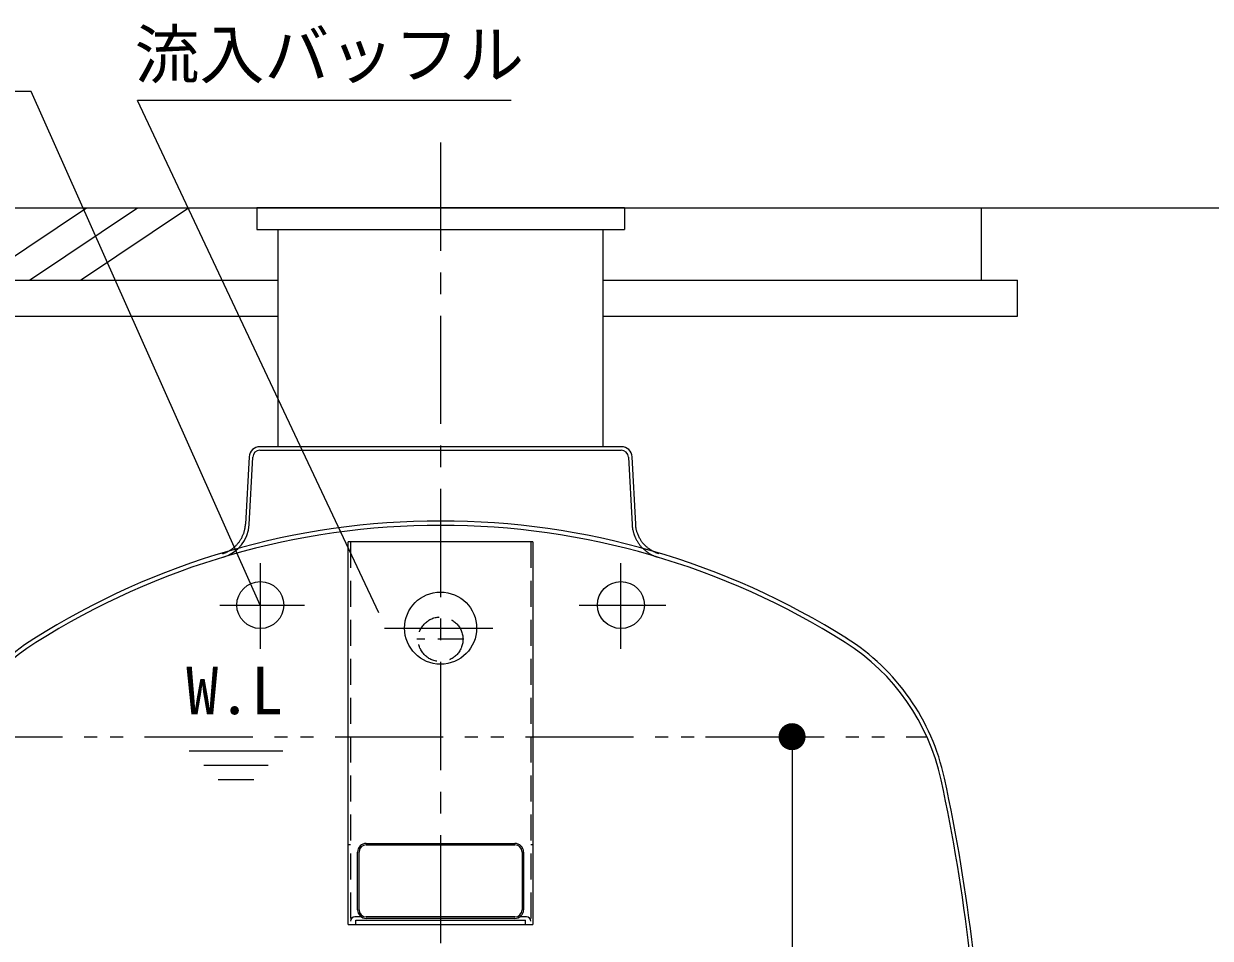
# Model space of a CAD drawing. Units: millimetres, scale not verified. Extents: x -22790 to 8910, y -6308 to 6308.
# Drawn here: x 473 to 2118, y -2610 to -1342 of the extents above; entities that cross this region are included whole.
import ezdxf
from ezdxf.enums import TextEntityAlignment as Align

# ---------------------------------------------------------------- set-up
doc = ezdxf.new("R2010")
doc.units = ezdxf.units.MM
doc.header["$LTSCALE"] = 30
for name, pattern in [('CHAIN1', [8, 5, -1, 1, -1]), ('DASHED1', [1.8, 1.2, -0.6]), ('DOUBLE_CHAIN1', [8.8, 5, -1, 0.6, -0.6, 0.6, -1])]:
    doc.linetypes.add(name, pattern=pattern)
for name, color, linetype, lineweight in [('0-1_09', 3, 'Continuous', 25), ('0-2_空気管', 3, 'Continuous', 25), ('0-4_躯体', 3, 'Continuous', 25), ('0-5_機器', 3, 'Continuous', 25), ('0-6_文字', 3, 'Continuous', 25), ('1-4_00クル-フ-6寸法', 132, 'Continuous', 25)]:
    doc.layers.add(name, color=color, linetype=linetype, lineweight=lineweight)
doc.styles.add('ＭＳ ゴシック', font='')
doc.styles.get('ＭＳ ゴシック').set_extended_font_data('MS Gothic')

msp = doc.modelspace()

# ---------------------------------------------------------------- linework, layer by layer
at = {"layer": '0-1_09'}
for p, q in [((825.71, -1928.34), (825.71, -1627.39)), ((1275.71, -1627.39), (1275.71, -1928.34)), ((1301.22, -1928.34), (800.2, -1928.34)), ((800.2, -1933.34), (1301.22, -1933.34)), ((785.22, -1942.56), (780.17, -2035.91)), ((785.17, -2036.17), (790.22, -1942.82)), ((1311.21, -1942.82), (1316.26, -2036.17)), ((1321.25, -2035.91), (1316.2, -1942.56)), ((1349.85, -2080.85), (1350.37, -2081.01)), ((1350.37, -2081.01), (1351.85, -2081.45))]:
    msp.add_line(p, q, dxfattribs=at)
for points in [[(771.8, -2059.78), (772.37, -2058.97), (772.91, -2058.15), (773.44, -2057.32), (773.96, -2056.48), (774.45, -2055.62), (774.92, -2054.76), (775.38, -2053.88), (775.82, -2053), (776.23, -2052.1), (776.63, -2051.2), (777.01, -2050.29), (777.36, -2049.38), (777.7, -2048.47), (778.01, -2047.56), (778.3, -2046.67), (778.56, -2045.8), (778.8, -2044.96), (779.01, -2044.15), (779.2, -2043.37), (779.36, -2042.62), (779.5, -2041.92), (779.62, -2041.25), (779.72, -2040.62), (779.81, -2040.03), (779.88, -2039.48), (779.94, -2038.97), (779.99, -2038.5), (780.03, -2038.07), (780.06, -2037.68), (780.09, -2037.33), (780.11, -2037.02), (780.13, -2036.75), (780.14, -2036.53), (780.17, -2035.91)], [(1316.26, -2036.17), (1316.29, -2036.79), (1316.31, -2037.05), (1316.32, -2037.36), (1316.34, -2037.72), (1316.37, -2038.11), (1316.4, -2038.53), (1316.44, -2038.98), (1316.48, -2039.44), (1316.52, -2039.9), (1316.58, -2040.37), (1316.64, -2040.84), (1316.72, -2041.32), (1316.8, -2041.83), (1316.9, -2042.36), (1317.02, -2042.93), (1317.15, -2043.54), (1317.31, -2044.19), (1317.49, -2044.9), (1317.68, -2045.65), (1317.89, -2046.42), (1318.11, -2047.21), (1318.34, -2047.99), (1318.56, -2048.76), (1318.79, -2049.5), (1319.01, -2050.19), (1319.23, -2050.83), (1319.44, -2051.43), (1319.65, -2052.01), (1319.89, -2052.59), (1320.14, -2053.17), (1320.43, -2053.8), (1320.75, -2054.47), (1321.12, -2055.21), (1321.55, -2056.02), (1322.01, -2056.91), (1322.52, -2057.85), (1323.06, -2058.81), (1323.62, -2059.79), (1324.19, -2060.77)], [(1333.46, -2064.49), (1332.75, -2063.78), (1332.08, -2063.09), (1331.46, -2062.41), (1330.88, -2061.74), (1330.33, -2061.07), (1329.81, -2060.37), (1329.3, -2059.65), (1328.8, -2058.87), (1328.29, -2058.03), (1327.77, -2057.11), (1327.22, -2056.11), (1326.67, -2055.04), (1326.11, -2053.92), (1325.55, -2052.77), (1325.02, -2051.61), (1324.5, -2050.47), (1324.03, -2049.36), (1323.6, -2048.3), (1323.22, -2047.32), (1322.9, -2046.4), (1322.62, -2045.54), (1322.38, -2044.72), (1322.18, -2043.95), (1322.01, -2043.2), (1321.87, -2042.46), (1321.75, -2041.74), (1321.65, -2041.01), (1321.56, -2040.3), (1321.49, -2039.61), (1321.44, -2038.95), (1321.39, -2038.34), (1321.35, -2037.78), (1321.33, -2037.29), (1321.25, -2035.91)], [(748.14, -2076.66), (748.56, -2076.53), (748.74, -2076.48), (748.95, -2076.41), (749.21, -2076.34), (749.5, -2076.24), (749.84, -2076.13), (750.21, -2076.01), (750.61, -2075.87), (751.06, -2075.71), (751.54, -2075.53), (752.06, -2075.33), (752.61, -2075.11), (753.2, -2074.86), (753.82, -2074.58), (754.48, -2074.28), (755.16, -2073.95), (755.87, -2073.58), (756.61, -2073.18), (757.38, -2072.75), (758.16, -2072.29), (758.96, -2071.8), (759.76, -2071.28), (760.57, -2070.74), (761.37, -2070.18), (762.17, -2069.6), (762.95, -2069), (763.72, -2068.39), (764.48, -2067.75), (765.22, -2067.1), (765.95, -2066.44), (766.66, -2065.76), (767.36, -2065.06), (768.04, -2064.35), (768.71, -2063.62), (769.36, -2062.88), (770, -2062.13), (770.61, -2061.36), (771.22, -2060.58), (771.8, -2059.78)], [(1324.19, -2060.77), (1324.77, -2061.72), (1325.35, -2062.62), (1325.91, -2063.47), (1326.48, -2064.27), (1327.07, -2065.04), (1327.68, -2065.78), (1328.33, -2066.53), (1329.04, -2067.27), (1329.81, -2068.04), (1330.66, -2068.85), (1331.6, -2069.7), (1332.61, -2070.58), (1333.68, -2071.48), (1334.77, -2072.38), (1335.88, -2073.26), (1336.98, -2074.11), (1338.06, -2074.92), (1339.08, -2075.66), (1340.05, -2076.33), (1340.95, -2076.92), (1341.81, -2077.45), (1342.63, -2077.92), (1343.41, -2078.34), (1344.18, -2078.72), (1344.93, -2079.06), (1345.68, -2079.38), (1346.44, -2079.68), (1347.19, -2079.96), (1347.91, -2080.22), (1348.61, -2080.45), (1349.26, -2080.66), (1349.85, -2080.85)], [(1353.28, -2076.66), (1352.75, -2076.5), (1352.52, -2076.43), (1352.25, -2076.35), (1351.94, -2076.25), (1351.61, -2076.15), (1351.24, -2076.03), (1350.86, -2075.91), (1350.47, -2075.77), (1350.08, -2075.63), (1349.68, -2075.49), (1349.28, -2075.33), (1348.87, -2075.16), (1348.45, -2074.98), (1348, -2074.78), (1347.53, -2074.56), (1347.03, -2074.31), (1346.49, -2074.04), (1345.91, -2073.73), (1345.3, -2073.4), (1344.67, -2073.05), (1344.02, -2072.69), (1343.39, -2072.33), (1342.76, -2071.97), (1342.17, -2071.61), (1341.61, -2071.27), (1341.09, -2070.95), (1340.61, -2070.63), (1340.15, -2070.32), (1339.7, -2070), (1339.24, -2069.65), (1338.75, -2069.27), (1338.24, -2068.84), (1337.67, -2068.36), (1337.04, -2067.81), (1336.37, -2067.21), (1335.66, -2066.57), (1334.92, -2065.9), (1334.19, -2065.2), (1333.46, -2064.49)]]:
    msp.add_lwpolyline(points, dxfattribs=at)
for centre, radius, start, end in [((800.2, -1943.34), 15, 90, 177), ((800.2, -1943.34), 10, 90, 177), ((1301.22, -1943.34), 15, 3, 90), ((1301.22, -1943.34), 10, 3, 90), ((735.24, -2033.55), 50, 286.666, 357)]:
    msp.add_arc(centre, radius, start, end, dxfattribs=at)
at = {"layer": '0-2_空気管', "linetype": 'CHAIN1'}
for p, q in [((1050.71, -1506.74), (1050.71, -3843.03)), ((800.71, -2090.01), (800.71, -2208.52)), ((1300.71, -2208.52), (1300.71, -2090.01)), ((744.86, -2147.87), (862.24, -2147.87)), ((1243.04, -2147.87), (1363.23, -2147.87)), ((972.98, -2179.87), (1132.01, -2179.87))]:
    msp.add_line(p, q, dxfattribs=at)
at = {"layer": '0-2_空気管', "linetype": 'DASHED1'}
msp.add_line((1082.71, -2195.37), (1017.71, -2195.37), dxfattribs=at)
at = {"layer": '0-2_空気管', "linetype": 'DOUBLE_CHAIN1'}
msp.add_line((376.4, -2330.37), (1725.03, -2330.37), dxfattribs=at)
at = {"layer": '0-2_空気管'}
for centre, radius in [((800.71, -2147.87), 32.5), ((1300.71, -2147.87), 32.5), ((1050.71, -2179.87), 50)]:
    msp.add_circle(centre, radius, dxfattribs=at)
at = {"layer": '0-2_空気管', "linetype": 'DASHED1'}
msp.add_circle((1050.71, -2195.37), 31, dxfattribs=at)
at = {"layer": '0-2_空気管'}
for centre, radius, start, end in [((1050.71, -3087.37), 1056, 90, 122.294), ((1050.71, -3087.37), 1050, 90, 122.294), ((1050.71, -3087.37), 1056, 57.706, 90), ((1050.71, -3087.37), 1050, 57.706, 90), ((651.2, -2452.63), 306, 122.5569, 167.799), ((650.02, -2453.38), 300, 122.294, 167.825), ((1451.41, -2453.38), 300, 12.175, 57.706), ((1450.23, -2452.63), 306, 12.201, 57.813), ((-699.11, -2917.37), 2500, 1.137, 12.175), ((-699.11, -2917.37), 2505, 1.137, 12.201)]:
    msp.add_arc(centre, radius, start, end, dxfattribs=at)
at = {"layer": '0-4_躯体'}
for p, q in [((1305.71, -1597.39), (795.71, -1597.39)), ((922.71, -2590.65), (922.71, -2060.34)), ((1178.71, -2060.34), (922.71, -2060.34)), ((1178.71, -2060.34), (1178.71, -2590.65)), ((947.71, -2478.34), (1153.71, -2478.34)), ((947.71, -2480.34), (1153.71, -2480.34)), ((935.71, -2570.34), (935.71, -2490.34)), ((937.71, -2570.34), (937.71, -2490.34)), ((1163.71, -2490.34), (1163.71, -2570.34)), ((1165.71, -2490.34), (1165.71, -2570.34)), ((941.08, -2580.34), (931.71, -2580.34)), ((1153.73, -2580.34), (947.71, -2580.34)), ((1153.71, -2582.34), (947.71, -2582.34)), ((1169.71, -2580.34), (1160.35, -2580.34)), ((922.71, -2590.65), (1178.71, -2590.65)), ((1168.45, -2590.65), (1168.45, -2584.59))]:
    msp.add_line(p, q, dxfattribs=at)
at = {"layer": '0-4_躯体', "linetype": 'DASHED1'}
for p, q in [((925.71, -2060.34), (925.71, -2590.65)), ((1175.71, -2060.34), (1175.71, -2590.65)), ((925.71, -2480.34), (922.71, -2480.34)), ((1178.71, -2480.34), (1175.71, -2480.34))]:
    msp.add_line(p, q, dxfattribs=at)
at = {"layer": '0-4_躯体'}
msp.add_lwpolyline([(932.98, -2590.65), (932.98, -2584.59), (1168.45, -2584.59)], dxfattribs=at)
for centre, radius, start, end in [((947.71, -2490.34), 12, 90, 180), ((947.71, -2490.34), 10, 90, 180), ((1153.71, -2490.34), 12, 0, 90), ((1153.71, -2490.34), 10, 0, 90), ((931.71, -2586.34), 6, 90, 180), ((947.71, -2570.34), 12, 180, 270), ((947.71, -2570.34), 10, 180, 270), ((1153.71, -2570.34), 10, 270, 0), ((1153.71, -2570.34), 12, 270, 0), ((1169.71, -2586.34), 6, 0, 90)]:
    msp.add_arc(centre, radius, start, end, dxfattribs=at)
at = {"layer": '0-5_機器', "color": 2}
for p, q in [((-27.79, -1597.39), (2264.12, -1597.39)), ((409.92, -1697.39), (559.92, -1597.39)), ((480.63, -1697.39), (630.63, -1597.39)), ((551.34, -1697.39), (701.34, -1597.39)), ((1800.71, -1697.39), (1800.71, -1597.39)), ((250.71, -1697.39), (825.71, -1697.39)), ((1275.71, -1697.39), (1850.71, -1697.39)), ((1850.71, -1747.39), (1850.71, -1697.39)), ((250.71, -1747.39), (825.71, -1747.39)), ((1275.71, -1747.39), (1850.71, -1747.39))]:
    msp.add_line(p, q, dxfattribs=at)
at = {"layer": '0-5_機器'}
for p, q in [((795.71, -1597.39), (1305.71, -1597.39)), ((795.71, -1597.39), (795.71, -1627.39)), ((1305.71, -1597.39), (1305.71, -1627.39)), ((795.71, -1627.39), (1305.71, -1627.39))]:
    msp.add_line(p, q, dxfattribs=at)
at = {"layer": '0-6_文字'}
for p, q in [((482.98, -1436.06), (201.02, -1436.06)), ((800.71, -2147.87), (482.98, -1436.06)), ((1148.41, -1448.34), (630.41, -1448.34)), ((965.16, -2158.84), (630.41, -1448.34)), ((831.77, -2350.37), (702.27, -2350.37)), ((811.77, -2370.37), (722.27, -2370.37)), ((791.77, -2390.37), (742.27, -2390.37))]:
    msp.add_line(p, q, dxfattribs=at)
at = {"layer": '1-4_00クル-フ-6寸法', "color": 4}
for p, q in [((1418.02, -2330.37), (1538.02, -2330.37)), ((1538.02, -2330.37), (1538.02, -3780.37))]:
    msp.add_line(p, q, dxfattribs=at)
at = {"layer": '1-4_00クル-フ-6寸法'}
for points in [[(1538.02, -2330.37), (1522.19, -2320.33), (1523.57, -2318.42)], [(1538.02, -2330.37), (1523.57, -2318.42), (1525.19, -2316.7)], [(1538.02, -2330.37), (1525.19, -2316.7), (1527, -2315.2)], [(1538.02, -2330.37), (1527, -2315.2), (1528.99, -2313.94)], [(1538.02, -2330.37), (1528.99, -2313.94), (1531.12, -2312.94)], [(1538.02, -2330.37), (1531.12, -2312.94), (1533.36, -2312.21)], [(1538.02, -2330.37), (1533.36, -2312.21), (1535.67, -2311.77)], [(1538.02, -2330.37), (1535.67, -2311.77), (1538.02, -2311.62)], [(1538.02, -2330.37), (1538.02, -2311.62), (1540.37, -2311.77)], [(1538.02, -2330.37), (1540.37, -2311.77), (1542.68, -2312.21)], [(1538.02, -2330.37), (1542.68, -2312.21), (1544.92, -2312.94)], [(1538.02, -2330.37), (1544.92, -2312.94), (1547.05, -2313.94)], [(1538.02, -2330.37), (1547.05, -2313.94), (1549.04, -2315.2)], [(1538.02, -2330.37), (1549.04, -2315.2), (1550.86, -2316.7)], [(1538.02, -2330.37), (1550.86, -2316.7), (1552.47, -2318.42)], [(1538.02, -2330.37), (1552.47, -2318.42), (1553.85, -2320.33)], [(1538.02, -2330.37), (1519.31, -2329.19), (1519.6, -2326.86)], [(1538.02, -2330.37), (1519.31, -2331.55), (1519.31, -2329.19)], [(1538.02, -2330.37), (1519.6, -2333.89), (1519.31, -2331.55)], [(1538.02, -2330.37), (1519.6, -2326.86), (1520.19, -2324.58)], [(1538.02, -2330.37), (1520.19, -2336.17), (1519.6, -2333.89)], [(1538.02, -2330.37), (1520.19, -2324.58), (1521.06, -2322.39)], [(1538.02, -2330.37), (1521.06, -2338.36), (1520.19, -2336.17)], [(1538.02, -2330.37), (1521.06, -2322.39), (1522.19, -2320.33)], [(1538.02, -2330.37), (1522.19, -2340.42), (1521.06, -2338.36)], [(1538.02, -2330.37), (1523.57, -2342.32), (1522.19, -2340.42)], [(1538.02, -2330.37), (1525.19, -2344.04), (1523.57, -2342.32)], [(1538.02, -2330.37), (1527, -2345.54), (1525.19, -2344.04)], [(1538.02, -2330.37), (1528.99, -2346.8), (1527, -2345.54)], [(1538.02, -2330.37), (1531.12, -2347.81), (1528.99, -2346.8)], [(1538.02, -2330.37), (1533.36, -2348.53), (1531.12, -2347.81)], [(1538.02, -2330.37), (1535.67, -2348.97), (1533.36, -2348.53)], [(1538.02, -2330.37), (1538.02, -2349.12), (1535.67, -2348.97)], [(1538.02, -2330.37), (1553.85, -2320.33), (1554.99, -2322.39)], [(1538.02, -2330.37), (1554.99, -2322.39), (1555.85, -2324.58)], [(1538.02, -2330.37), (1555.85, -2324.58), (1556.44, -2326.86)], [(1538.02, -2330.37), (1556.44, -2326.86), (1556.73, -2329.19)], [(1538.02, -2330.37), (1556.73, -2329.19), (1556.73, -2331.55)], [(1538.02, -2330.37), (1540.37, -2348.97), (1538.02, -2349.12)], [(1538.02, -2330.37), (1542.68, -2348.53), (1540.37, -2348.97)], [(1538.02, -2330.37), (1544.92, -2347.81), (1542.68, -2348.53)], [(1538.02, -2330.37), (1547.05, -2346.8), (1544.92, -2347.81)], [(1538.02, -2330.37), (1549.04, -2345.54), (1547.05, -2346.8)], [(1538.02, -2330.37), (1550.86, -2344.04), (1549.04, -2345.54)], [(1538.02, -2330.37), (1552.47, -2342.32), (1550.86, -2344.04)], [(1538.02, -2330.37), (1553.85, -2340.42), (1552.47, -2342.32)], [(1538.02, -2330.37), (1554.99, -2338.36), (1553.85, -2340.42)], [(1538.02, -2330.37), (1555.85, -2336.17), (1554.99, -2338.36)], [(1538.02, -2330.37), (1556.44, -2333.89), (1555.85, -2336.17)], [(1538.02, -2330.37), (1556.73, -2331.55), (1556.44, -2333.89)]]:
    msp.add_solid(points, dxfattribs=at)

# ---------------------------------------------------------------- texts
at = {"layer": '0-6_文字', "color": 4, "style": 'ＭＳ ゴシック'}
for s, p in [('流入バッフル', (626.41, -1437.34)), ('W.L', (697.77, -2318.98))]:
    msp.add_text(s, height=65.98, dxfattribs=at).set_placement(p, align=Align.BOTTOM_LEFT)

doc.saveas('drawing.dxf')
